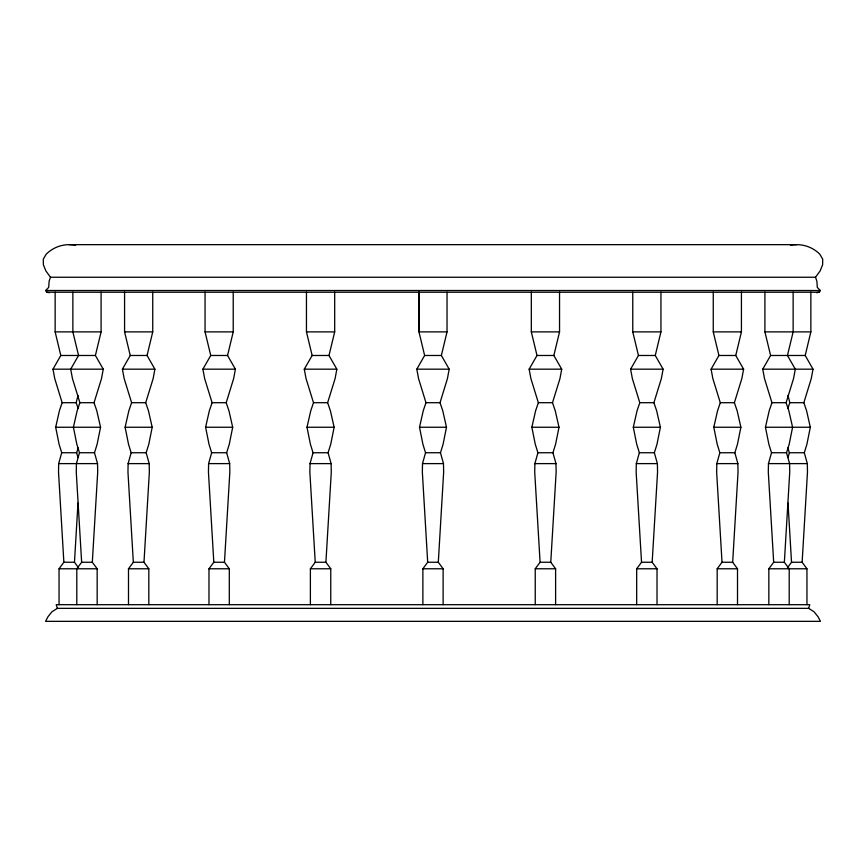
<?xml version="1.0" encoding="UTF-8"?>
<svg xmlns="http://www.w3.org/2000/svg" width="866" height="866" viewBox="0 0 866 866"><rect width="100%" height="100%" fill="white"/><g stroke="black" fill="none" stroke-linecap="round" stroke-linejoin="round"><path stroke-width="1.3" d="M330.758 604.674L330.758 568.778L325.908 562.25L331.288 472.111L331.126 463.613L328.084 452.745L330.725 444.247L334.146 427.252L330.379 410.733L327.629 402.701L335.088 378.626L336.852 369.176L328.993 355.482L334.687 331.884L334.687 292.167M636.683 604.674L636.683 568.778L641.533 562.25L636.153 472.111L636.315 463.613L639.357 452.745L636.716 444.247L633.306 427.252L637.062 410.733L639.801 402.701L632.364 378.626L630.6 369.176L638.448 355.482L632.765 331.884L632.765 292.167M717.178 604.674L717.178 568.778L722.017 562.25L716.647 472.111L716.81 463.613L719.841 452.745L717.21 444.247L713.8 427.252L717.557 410.733L720.295 402.701L712.859 378.626L711.094 369.176L718.932 355.482L713.259 331.884L713.259 292.167M737.507 604.674L737.507 568.778L732.668 562.25L738.038 472.111L737.875 463.613L734.844 452.745L737.475 444.247L740.885 427.252L737.139 410.733L734.39 402.701L741.826 378.626L743.602 369.176L735.754 355.482L741.426 331.884L741.426 292.167M768.835 604.674L768.835 568.778L773.684 562.25L768.304 472.111L768.467 463.613L771.509 452.745L768.867 444.247L765.447 427.252L769.214 410.733L771.963 402.701L764.505 378.626L762.74 369.176L770.599 355.482L764.905 331.884L764.905 292.167M55.143 292.167L55.143 331.884L60.793 355.482L52.978 369.176L54.742 378.626L62.146 402.701L59.418 410.733L55.684 427.252L59.083 444.247L61.703 452.745L58.672 463.613L58.52 472.111L63.867 562.25L59.05 568.778L59.05 604.674M124.574 292.167L124.574 331.884L130.246 355.482L122.398 369.176L124.174 378.626L131.61 402.701L128.861 410.733L125.115 427.252L128.525 444.247L131.156 452.745L128.114 463.613L127.962 472.111L133.332 562.25L128.493 568.778L128.493 604.674M205.058 292.167L205.058 331.884L210.741 355.482L202.893 369.176L204.657 378.626L212.094 402.701L209.356 410.733L205.599 427.252L209.009 444.247L211.65 452.745L208.609 463.613L208.446 472.111L213.815 562.25L208.977 568.778L208.977 604.674M306.456 292.167L306.456 331.884L312.139 355.482L304.28 369.176L306.055 378.626L313.503 402.701L310.764 410.733L306.997 427.252L310.418 444.247L313.059 452.745L310.017 463.613L309.855 472.111L315.235 562.25L310.385 568.778L310.385 604.674M447.029 292.167L447.029 331.884L418.971 331.884L418.971 292.167L418.971 331.884L424.621 355.482L416.806 369.176L418.57 378.626L425.975 402.701L423.247 410.733L419.512 427.252L422.911 444.247L425.531 452.745L422.511 463.613L422.348 472.111L427.696 562.25L422.879 568.778L422.879 604.674M531.313 292.167L531.313 331.884L537.007 355.482L529.137 369.176L530.912 378.626L538.36 402.701L535.621 410.733L531.854 427.252L535.275 444.247L537.916 452.745L534.874 463.613L534.712 472.111L540.092 562.25L535.242 568.778L535.242 604.674M78.492 567.685L74.476 562.25L77.983 503.049M97.165 604.674L97.165 568.778L92.316 562.25L97.696 472.111L97.533 463.613L94.491 452.745L97.133 444.247L100.553 427.252L96.786 410.733L94.037 402.701L101.495 378.626L103.26 369.176L95.401 355.482L101.095 331.884L101.095 292.167M148.822 604.674L148.822 568.778L143.983 562.25L149.353 472.111L149.19 463.613L146.159 452.745L148.79 444.247L152.2 427.252L148.443 410.733L145.704 402.701L153.141 378.626L154.906 369.176L147.068 355.482L152.741 331.884L152.741 292.167M229.306 604.674L229.306 568.778L224.467 562.25L229.836 472.111L229.685 463.613L226.643 452.745L229.274 444.247L232.694 427.252L228.938 410.733L226.199 402.701L233.636 378.626L235.4 369.176L227.552 355.482L233.225 331.884L233.225 292.167M443.121 604.674L443.121 568.778L438.304 562.25L443.652 472.111L443.489 463.613L440.469 452.745L443.089 444.247L446.488 427.252L442.753 410.733L440.025 402.701L447.43 378.626L449.183 369.176L441.379 355.482L447.029 331.884M555.615 604.674L555.615 568.778L550.765 562.25L556.145 472.111L555.983 463.613L552.941 452.745L555.582 444.247L559.003 427.252L555.236 410.733L552.497 402.701L559.945 378.626L561.72 369.176L553.85 355.482L559.544 331.884L559.544 292.167M657.023 604.674L657.023 568.778L652.174 562.25L657.554 472.111L657.391 463.613L654.35 452.745L656.991 444.247L660.401 427.252L656.644 410.733L653.906 402.701L661.343 378.626L663.107 369.176L655.259 355.482L660.942 331.884L660.942 292.167M789.207 604.674L789.207 568.778L784.358 562.25L789.738 472.111L789.576 463.613L786.534 452.745L789.175 444.247L792.596 427.252L788.829 410.733L786.09 402.701L793.537 378.626L795.313 369.176L787.454 355.482L793.137 331.884L793.137 292.167M806.95 604.674L806.95 568.778L802.133 562.25L807.48 472.111L807.318 463.613L804.298 452.745L806.917 444.247L810.316 427.252L806.582 410.733L803.854 402.701L811.258 378.626L813.022 369.176L805.207 355.482L810.857 331.884L810.857 292.167M78.146 408.438L76.186 402.701L78.016 395.416M788.017 457.573L789.359 452.745L787.865 447.895M72.863 292.167L72.863 331.884L78.546 355.482L70.687 369.176L72.463 378.626L79.91 402.701L77.171 410.733L73.404 427.252L76.825 444.247L79.466 452.745L76.424 463.613L76.262 472.111L81.642 562.25L76.793 568.778L76.793 604.674M77.983 457.573L76.641 452.745L78.135 447.895M808.638 608.343L809.797 604.695L56.203 604.695L57.373 608.343L808.628 608.343L813.964 611.699L818.045 616.733L820.438 621.344L45.562 621.344L47.966 616.733L52.036 611.699L57.373 608.343M75.591 245.284A32.583 32.583 0 0 0 46.19 254.203L43.3 259.14L43.376 264.769L45.855 270.885L50.477 277.239L49.102 281.266L48.712 287.382L45.66 290.511L46.634 292.221L49.362 292.697M787.854 408.438L789.803 402.701L787.984 395.416M816.638 292.697L819.366 292.221L820.351 290.511L817.288 287.382L816.898 281.266L815.523 277.239L820.145 270.885L822.624 264.769L822.7 259.14L819.81 254.203A32.583 32.583 0 0 0 790.409 245.284M787.508 567.685L791.524 562.25L788.017 503.049M69.237 244.656L796.763 244.656M50.477 277.239L815.523 277.239M45.649 290.511L820.34 290.511M46.634 292.221L819.366 292.221M55.143 331.884L101.095 331.884M124.574 331.884L152.741 331.884M205.058 331.884L233.225 331.884M306.456 331.884L334.687 331.884M531.313 331.884L559.544 331.884M632.765 331.884L660.942 331.884M713.259 331.884L741.426 331.884M764.905 331.884L810.857 331.884M60.793 355.482L77.55 355.482M78.546 355.482L95.401 355.482M130.246 355.482L147.068 355.482M210.741 355.482L227.552 355.482M312.139 355.482L328.993 355.482M424.621 355.482L441.379 355.482M537.007 355.482L553.85 355.482M638.448 355.482L655.259 355.482M718.932 355.482L735.754 355.482M770.599 355.482L787.454 355.482M788.45 355.482L805.207 355.482M52.978 369.176L103.26 369.176M122.398 369.176L154.906 369.176M202.893 369.176L235.4 369.176M304.28 369.176L336.852 369.176M416.806 369.176L449.183 369.176M529.137 369.176L561.72 369.176M630.6 369.176L663.107 369.176M711.094 369.176L743.602 369.176M762.74 369.176L813.022 369.176M62.146 402.701L76.186 402.701M79.91 402.701L94.037 402.701M131.61 402.701L145.704 402.701M212.094 402.701L226.199 402.701M313.503 402.701L327.629 402.701M425.975 402.701L440.025 402.701M538.36 402.701L552.497 402.701M639.801 402.701L653.906 402.701M720.295 402.701L734.39 402.701M771.963 402.701L786.09 402.701M789.803 402.701L803.854 402.701M55.684 427.252L100.553 427.252M125.115 427.252L152.2 427.252M205.599 427.252L232.694 427.252M306.997 427.252L334.146 427.252M419.512 427.252L446.488 427.252M531.854 427.252L559.003 427.252M633.306 427.252L660.401 427.252M713.8 427.252L740.885 427.252M765.447 427.252L810.316 427.252M61.703 452.745L76.641 452.745M79.466 452.745L94.491 452.745M131.156 452.745L146.159 452.745M211.65 452.745L226.643 452.745M313.059 452.745L328.084 452.745M425.531 452.745L440.469 452.745M537.916 452.745L552.941 452.745M639.357 452.745L654.35 452.745M719.841 452.745L734.844 452.745M771.509 452.745L786.534 452.745M789.359 452.745L804.298 452.745M58.672 463.613L97.533 463.613M128.114 463.613L149.19 463.613M208.609 463.613L229.685 463.613M310.017 463.613L331.126 463.613M422.511 463.613L443.489 463.613M534.874 463.613L555.983 463.613M636.315 463.613L657.391 463.613M716.81 463.613L737.875 463.613M768.467 463.613L807.318 463.613M63.867 562.25L74.476 562.25M81.642 562.25L92.316 562.25M133.332 562.25L143.983 562.25M213.815 562.25L224.467 562.25M315.235 562.25L325.908 562.25M427.696 562.25L438.304 562.25M540.092 562.25L550.765 562.25M641.533 562.25L652.174 562.25M722.017 562.25L732.668 562.25M773.684 562.25L784.358 562.25M791.524 562.25L802.133 562.25M59.05 568.778L97.165 568.778M128.493 568.778L148.822 568.778M208.977 568.778L229.306 568.778M310.385 568.778L330.758 568.778M422.879 568.778L443.121 568.778M535.242 568.778L555.615 568.778M636.683 568.778L657.023 568.778M717.178 568.778L737.507 568.778M768.835 568.778L806.95 568.778"/></g></svg>
